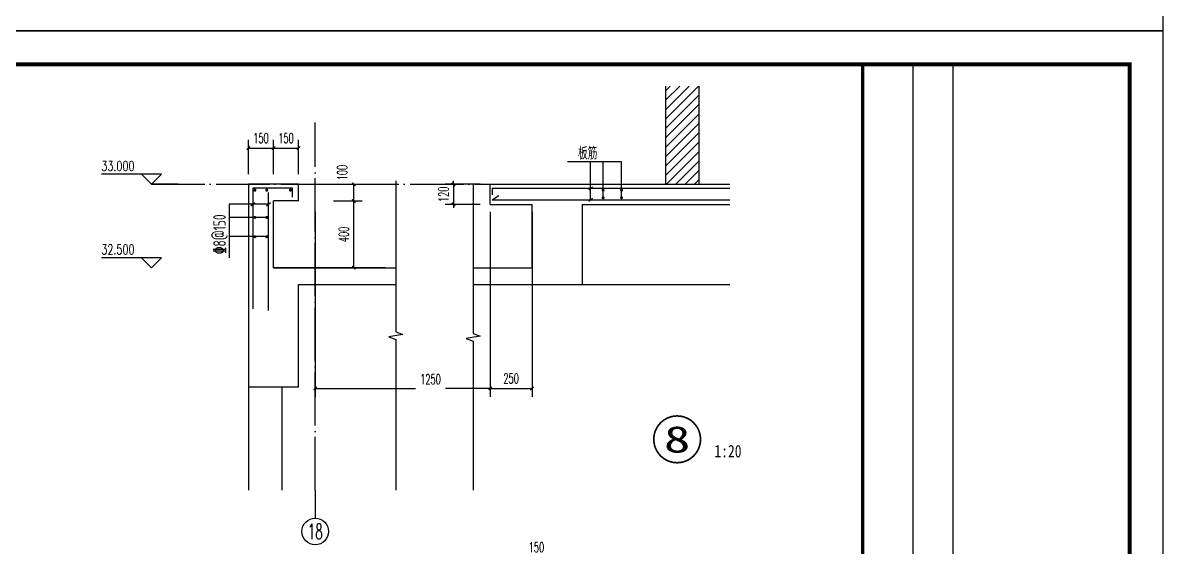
# Model space of a CAD drawing. Extents: x 0 to 125661, y -104936 to 8656.
# Drawn here: x 33721 to 40551, y -14972 to -11832 of the extents above; entities that cross this region are included whole.
import ezdxf
from ezdxf.enums import TextEntityAlignment as Align

# ---------------------------------------------------------------- set-up
doc = ezdxf.new("R2010")
doc.units = 0
doc.header["$LTSCALE"] = 800
doc.header["$MEASUREMENT"] = 0
doc.linetypes.add('DOTE', pattern=[2.42, 2, -0.2, 0.02, -0.2])
doc.layers.get('0').update_dxf_attribs({"linetype": 'CONTINUOUS'})
doc.layers.get('Defpoints').update_dxf_attribs({"color": 1, "linetype": 'CONTINUOUS'})
for name, color, linetype in [('3-ban', 84, 'CONTINUOUS'), ('A-立面看线', 117, 'CONTINUOUS'), ('AXIS', 3, 'CONTINUOUS'), ('AXIS_TEXT', 7, 'CONTINUOUS'), ('DIM_ELEV', 3, 'CONTINUOUS'), ('DIM_IDEN', 3, 'CONTINUOUS'), ('DIM_SYMB', 3, 'CONTINUOUS'), ('DOTE', 28, 'CONTINUOUS'), ('PUB_DIM', 3, 'CONTINUOUS'), ('PUB_HATCH', 8, 'CONTINUOUS'), ('PUB_TEXT', 7, 'CONTINUOUS'), ('R', 1, 'CONTINUOUS'), ('WALL', 50, 'CONTINUOUS'), ('图框', 107, 'CONTINUOUS'), ('面层', 123, 'CONTINUOUS')]:
    doc.layers.add(name, color=color, linetype=linetype)
doc.styles.add('_TCH_AXIS', font='COMPLEX', dxfattribs={"bigfont": 'GBCBIG'})
doc.styles.add('_TCH_DIM', font='SIMPLEX', dxfattribs={"bigfont": 'GBCBIG'})
doc.styles.add('COMPLEX', font='COMPLEX')
doc.styles.add('DIM_FONT', font='SIMPLEX.shx', dxfattribs={"width": 0.6})
doc.styles.add('ht', font='SIMHEI.TTF')
doc.styles.add('TSSD_Rein', font='tssdeng.shx', dxfattribs={"width": 0.7, "bigfont": 'hztxt.shx'})
doc.styles.add('房间名称', font='SIMHEI.TTF', dxfattribs={"width": 0.8})
doc.dimstyles.new('DIMN20', dxfattribs={"dimscale": 0.2, "dimtxt": 300, "dimasz": 100, "dimexe": 250, "dimexo": 300, "dimgap": 150, "dimtad": 1, "dimdec": 0, "dimzin": 0, "dimdsep": 46, "dimtxsty": 'DIM_FONT', "dimblk": 'ARCHTICK', "dimcen": 0.09, "dimclrt": 7, "dimazin": 2, "dimtfac": 1, "dimtdec": 0, "dimtix": 1, "dimtmove": 2, "dimatfit": 3, "dimfxl": 0, "dimtolj": 1, "dimtzin": 0, "dimarcsym": 0})

# ---------------------------------------------------------------- blocks, each defined once
blk = doc.blocks.new('TJAD_TK_A1')
for p, q in [((1266.38, 940.45), (1266.38, 767.45)), ((1278.38, 940.45), (1278.38, 767.45))]:
    blk.add_line(p, q)
at = {"const_width": 1}
blk.add_lwpolyline([(1251.38, 940.45), (1251.38, 366.45)], dxfattribs=at)
at = {"layer": '图框'}
for p, q in [((1341.38, 950.45), (500.38, 950.45)), ((1341.38, 356.45), (1341.38, 950.45)), ((500.38, 356.45), (1341.38, 356.45))]:
    blk.add_line(p, q, dxfattribs=at)
at = {"layer": '图框', "const_width": 1.2}
blk.add_lwpolyline([(1331.38, 940.45), (525.38, 940.45), (525.38, 366.45), (1331.38, 366.45)], close=True, dxfattribs=at)
blk = doc.blocks.new('_ArchTick')
at = {"color": 0, "linetype": 'ByBlock', "const_width": 0.4}
blk.add_lwpolyline([(-0.5, -0.5), (0.5, 0.5)], dxfattribs=at)
blk = doc.blocks.new('*D278')
at = {"layer": 'Defpoints', "color": 0}
for p in [(35522.5, -12798.7), (35703.3, -12798.7), (35522.5, -12898.7)]:
    blk.add_point(p, dxfattribs=at)
at = {"layer": 'PUB_DIM', "color": 0, "lineweight": -2}
for p, q in [((35582.5, -12798.7), (35753.3, -12798.7)), ((35703.3, -12898.7), (35703.3, -12798.7)), ((35582.5, -12898.7), (35753.3, -12898.7))]:
    blk.add_line(p, q, dxfattribs=at)
at = {"layer": 'PUB_DIM', "color": 0, "lineweight": -2, "xscale": 20, "yscale": 20, "zscale": 20}
for p, rotation in [((35703.3, -12798.7), 90), ((35703.3, -12898.7), 270)]:
    blk.add_blockref('_ArchTick', p, dxfattribs=dict(at, rotation=rotation))
at = {"layer": 'PUB_DIM', "color": 7, "insert": (35634.3, -12728.7), "char_height": 60, "attachment_point": 5, "rotation": 90, "style": 'DIM_FONT'}
blk.add_mtext('\\A1;100', dxfattribs=at)
blk = doc.blocks.new('*D279')
at = {"layer": 'Defpoints', "color": 0}
for p in [(35522.5, -12898.7), (35703.3, -12898.7), (35522.5, -13298.7)]:
    blk.add_point(p, dxfattribs=at)
at = {"layer": 'PUB_DIM', "color": 0, "lineweight": -2}
for p, q in [((35582.5, -12898.7), (35753.3, -12898.7)), ((35703.3, -13298.7), (35703.3, -12898.7)), ((35582.5, -13298.7), (35753.3, -13298.7))]:
    blk.add_line(p, q, dxfattribs=at)
at = {"layer": 'PUB_DIM', "color": 0, "lineweight": -2, "xscale": 20, "yscale": 20, "zscale": 20}
for p, rotation in [((35703.3, -12898.7), 90), ((35703.3, -13298.7), 270)]:
    blk.add_blockref('_ArchTick', p, dxfattribs=dict(at, rotation=rotation))
at = {"layer": 'PUB_DIM', "color": 7, "insert": (35643.3, -13098.7), "char_height": 60, "attachment_point": 5, "rotation": 90, "style": 'DIM_FONT'}
blk.add_mtext('\\A1;400', dxfattribs=at)
blk = doc.blocks.new('*D280')
at = {"layer": 'Defpoints', "color": 0}
for p in [(35222.5, -12582.1), (35072.5, -12798.7), (35222.5, -12798.7)]:
    blk.add_point(p, dxfattribs=at)
at = {"layer": 'PUB_DIM', "color": 0, "lineweight": -2}
for p, q in [((35072.5, -12738.7), (35072.5, -12532.1)), ((35222.5, -12738.7), (35222.5, -12532.1)), ((35072.5, -12582.1), (35222.5, -12582.1))]:
    blk.add_line(p, q, dxfattribs=at)
at = {"layer": 'PUB_DIM', "color": 0, "lineweight": -2, "xscale": 20, "yscale": 20, "zscale": 20, "rotation": 180}
blk.add_blockref('_ArchTick', (35072.5, -12582.1), dxfattribs=at)
at = {"layer": 'PUB_DIM', "color": 0, "lineweight": -2, "xscale": 20, "yscale": 20, "zscale": 20}
blk.add_blockref('_ArchTick', (35222.5, -12582.1), dxfattribs=at)
at = {"layer": 'PUB_DIM', "color": 7, "insert": (35147.5, -12522.1), "char_height": 60, "attachment_point": 5, "style": 'DIM_FONT'}
blk.add_mtext('\\A1;150', dxfattribs=at)
blk = doc.blocks.new('*D312')
at = {"layer": 'Defpoints', "color": 0}
for p in [(36520.7, -12902.7), (36770.7, -12902.7), (36770.7, -14021.1)]:
    blk.add_point(p, dxfattribs=at)
at = {"layer": 'PUB_DIM', "color": 0, "lineweight": -2}
for p, q in [((36520.7, -12962.7), (36520.7, -14071.1)), ((36770.7, -12962.7), (36770.7, -14071.1)), ((36520.7, -14021.1), (36770.7, -14021.1))]:
    blk.add_line(p, q, dxfattribs=at)
at = {"layer": 'PUB_DIM', "color": 0, "lineweight": -2, "xscale": 20, "yscale": 20, "zscale": 20, "rotation": 180}
blk.add_blockref('_ArchTick', (36520.7, -14021.1), dxfattribs=at)
at = {"layer": 'PUB_DIM', "color": 0, "lineweight": -2, "xscale": 20, "yscale": 20, "zscale": 20}
blk.add_blockref('_ArchTick', (36770.7, -14021.1), dxfattribs=at)
at = {"layer": 'PUB_DIM', "color": 7, "insert": (36645.7, -13961.1), "char_height": 60, "attachment_point": 5, "style": 'DIM_FONT'}
blk.add_mtext('\\A1;250', dxfattribs=at)
blk = doc.blocks.new('*D313')
at = {"layer": 'Defpoints', "color": 0}
for p in [(35472.5, -12902.7), (36520.7, -12902.7), (36520.7, -14021.1)]:
    blk.add_point(p, dxfattribs=at)
at = {"layer": 'PUB_DIM', "color": 0, "lineweight": -2}
for p, q in [((35472.5, -12962.7), (35472.5, -14071.1)), ((36520.7, -12962.7), (36520.7, -14071.1)), ((35472.5, -14021.1), (36072.9, -14021.1)), ((36520.7, -14021.1), (36252.9, -14021.1))]:
    blk.add_line(p, q, dxfattribs=at)
at = {"layer": 'PUB_DIM', "color": 0, "lineweight": -2, "xscale": 20, "yscale": 20, "zscale": 20, "rotation": 180}
blk.add_blockref('_ArchTick', (35472.5, -14021.1), dxfattribs=at)
at = {"layer": 'PUB_DIM', "color": 0, "lineweight": -2, "xscale": 20, "yscale": 20, "zscale": 20}
blk.add_blockref('_ArchTick', (36520.7, -14021.1), dxfattribs=at)
at = {"layer": 'PUB_DIM', "color": 7, "insert": (36162.9, -13966.1), "char_height": 60, "attachment_point": 5, "style": 'DIM_FONT'}
blk.add_mtext('\\A1;1250', dxfattribs=at)
blk = doc.blocks.new('*D315')
at = {"layer": 'Defpoints', "color": 0}
for p in [(36897.3, -15085.7), (36747.3, -15345.6), (36897.3, -15345.6)]:
    blk.add_point(p, dxfattribs=at)
at = {"layer": 'PUB_DIM', "color": 0, "lineweight": -2}
for p, q in [((36747.3, -15285.6), (36747.3, -15035.7)), ((36747.3, -15085.7), (36897.3, -15085.7)), ((36897.3, -15285.6), (36897.3, -15035.7))]:
    blk.add_line(p, q, dxfattribs=at)
at = {"layer": 'PUB_DIM', "color": 0, "lineweight": -2, "xscale": 20, "yscale": 20, "zscale": 20, "rotation": 180}
blk.add_blockref('_ArchTick', (36747.3, -15085.7), dxfattribs=at)
at = {"layer": 'PUB_DIM', "color": 0, "lineweight": -2, "xscale": 20, "yscale": 20, "zscale": 20}
blk.add_blockref('_ArchTick', (36897.3, -15085.7), dxfattribs=at)
at = {"layer": 'PUB_DIM', "color": 7, "insert": (36797.3, -14972.2), "char_height": 60, "attachment_point": 5, "style": 'DIM_FONT'}
blk.add_mtext('\\A1;150', dxfattribs=at)
blk = doc.blocks.new('_AXISO')
blk.add_circle((0, 0), 0.5)
at = {"layer": 'AXIS_TEXT', "style": 'COMPLEX', "width": 1.041667}
blk.add_attdef('A', text='', height=0.56, dxfattribs=at).set_placement((-0.25, -0.28), (0.25, -0.28), align=Align.FIT)
blk = doc.blocks.new('*D336')
at = {"layer": 'Defpoints', "color": 0}
for p in [(35372.5, -12582.1), (35222.5, -12798.7), (35372.5, -12798.7)]:
    blk.add_point(p, dxfattribs=at)
at = {"layer": 'PUB_DIM', "color": 0, "lineweight": -2}
for p, q in [((35222.5, -12738.7), (35222.5, -12532.1)), ((35372.5, -12738.7), (35372.5, -12532.1)), ((35222.5, -12582.1), (35372.5, -12582.1))]:
    blk.add_line(p, q, dxfattribs=at)
at = {"layer": 'PUB_DIM', "color": 0, "lineweight": -2, "xscale": 20, "yscale": 20, "zscale": 20, "rotation": 180}
blk.add_blockref('_ArchTick', (35222.5, -12582.1), dxfattribs=at)
at = {"layer": 'PUB_DIM', "color": 0, "lineweight": -2, "xscale": 20, "yscale": 20, "zscale": 20}
blk.add_blockref('_ArchTick', (35372.5, -12582.1), dxfattribs=at)
at = {"layer": 'PUB_DIM', "color": 7, "insert": (35297.5, -12522.1), "char_height": 60, "attachment_point": 5, "style": 'DIM_FONT'}
blk.add_mtext('\\A1;150', dxfattribs=at)
blk = doc.blocks.new('*D337')
at = {"layer": '3-ban', "color": 0, "lineweight": -2}
for p, q in [((36460.7, -12798.7), (36250.8, -12798.7)), ((36300.8, -12798.7), (36300.8, -12778.7)), ((36300.8, -12798.7), (36300.8, -12918.7)), ((36460.7, -12918.7), (36250.8, -12918.7)), ((36300.8, -12918.7), (36300.8, -12938.7))]:
    blk.add_line(p, q, dxfattribs=at)
at = {"layer": 'Defpoints', "color": 0}
for p in [(36520.7, -12798.7), (36300.8, -12918.7), (36520.7, -12918.7)]:
    blk.add_point(p, dxfattribs=at)
at = {"layer": '3-ban', "color": 0, "lineweight": -2, "xscale": 20, "yscale": 20, "zscale": 20}
for p, rotation in [((36300.8, -12798.7), 270), ((36300.8, -12918.7), 90)]:
    blk.add_blockref('_ArchTick', p, dxfattribs=dict(at, rotation=rotation))
at = {"layer": '3-ban', "color": 7, "insert": (36240.8, -12858.7), "char_height": 60, "attachment_point": 5, "rotation": 90, "style": 'DIM_FONT'}
blk.add_mtext('\\A1;120', dxfattribs=at)

msp = doc.modelspace()

# ---------------------------------------------------------------- hatches: boundary and pattern name
at = {"layer": 'PUB_HATCH'}
h = msp.add_hatch(dxfattribs=at)
h.set_pattern_fill('普通砖', color=256, scale=30, style=0)
h.set_pattern_definition([(45, (30939.7, -1942), (-28.21356, 28.21356), [])])
h.paths.add_polyline_path([(37770.7, -12210.8), (37570.7, -12210.8), (37570.7, -12798.7), (37770.7, -12798.7)])

# ---------------------------------------------------------------- linework, layer by layer
at = {"layer": '3-ban'}
for p, q in [((37307.1, -12663.7), (36982.9, -12663.7)), ((37121.9, -12891), (37121.9, -12663.7)), ((37196.9, -12883.8), (37196.9, -12663.7)), ((37307.1, -12883.8), (37307.1, -12663.7)), ((34956.4, -12917.6), (34956.4, -13238.7)), ((35192.6, -12917.6), (34956.4, -12917.6)), ((35182.2, -12996.9), (34956.4, -12996.9)), ((35182.2, -13111.2), (34956.4, -13111.2))]:
    msp.add_line(p, q, dxfattribs=at)
at = {"layer": 'A-立面看线'}
msp.add_line((34652.5, -12798.7), (34492, -12798.7), dxfattribs=at)
at = {"layer": 'AXIS'}
msp.add_line((35472.5, -14630.8), (35472.5, -14797.9), dxfattribs=at)
at = {"layer": 'DIM_ELEV'}
for p, q in [((34552, -12738.7), (34192, -12738.7)), ((34492, -12798.7), (34432, -12738.7)), ((34492, -12798.7), (34552, -12738.7)), ((34552, -13238.7), (34192, -13238.7)), ((34492, -13298.7), (34432, -13238.7)), ((34492, -13298.7), (34552, -13238.7))]:
    msp.add_line(p, q, dxfattribs=at)
at = {"layer": 'DIM_IDEN', "color": 0, "const_width": 10}
msp.add_lwpolyline([(37779.9, -14326.1, 1), (37499.9, -14326.1, 1)], format="xyb", close=True, dxfattribs=at)
at = {"layer": 'DIM_SYMB'}
for points in [[(35954.7, -12778.7), (35954.7, -13682.3), (35996.7, -13697.5), (35912.7, -13712.4), (35954.7, -13727.3), (35954.7, -14630.8)], [(36419, -12798.7), (36419, -13692.3), (36461, -13707.5), (36377, -13722.4), (36419, -13737.3), (36419, -14630.8)]]:
    msp.add_lwpolyline(points, dxfattribs=at)
at = {"layer": 'DOTE', "linetype": 'DOTE', "ltscale": 0.2}
for p, q in [((35472.5, -14630.8), (35472.5, -12427.6)), ((34492, -12798.7), (37438.4, -12798.7))]:
    msp.add_line(p, q, dxfattribs=at)
at = {"layer": 'R'}
for p, q in [((35098.4, -12821.6), (35098.4, -13545.1)), ((35336.7, -12821.6), (35098.4, -12821.6)), ((35336.7, -12876.5), (35336.7, -12821.6)), ((36531.5, -12822.6), (37955, -12822.6)), ((36531.5, -12822.6), (36531.5, -12862.3)), ((37110.4, -12832.2), (37133.4, -12813.1)), ((35192.6, -13553.7), (35192.6, -12847.5)), ((36532.2, -12891), (36571.7, -12865.1)), ((36532.2, -12891), (37955, -12891)), ((37110.4, -12900.6), (37133.4, -12881.5)), ((35086.8, -12927.1), (35109.9, -12908)), ((35181.1, -12927.1), (35204.2, -12908))]:
    msp.add_line(p, q, dxfattribs=at)
at = {"layer": 'R', "const_width": 9}
for points in [[(35115.9, -12833.9, -1), (35106.9, -12833.9, -1)], [(35186.7, -12833.9, -1), (35177.7, -12833.9, -1)], [(35328.3, -12833.9, -1), (35319.3, -12833.9, -1)], [(37200.8, -12834, -1), (37191.8, -12834, -1)], [(37311.6, -12834, -1), (37302.6, -12834, -1)], [(37200.8, -12879.3, -1), (37191.8, -12879.3, -1)], [(37311.6, -12879.3, -1), (37302.6, -12879.3, -1)], [(35115.9, -12996.9, -1), (35106.9, -12996.9, -1)], [(35186.7, -12996.9, -1), (35177.7, -12996.9, -1)], [(35115.9, -13112.6, -1), (35106.9, -13112.6, -1)], [(35186.7, -13112.6, -1), (35177.7, -13112.6, -1)]]:
    msp.add_lwpolyline(points, format="xyb", close=True, dxfattribs=at)
at = {"layer": 'WALL'}
for p, q in [((37570.7, -12210.8), (37570.7, -12798.7)), ((37770.7, -12210.8), (37770.7, -12798.7)), ((35372.5, -12798.7), (35072.5, -12798.7)), ((35072.5, -12798.7), (35072.5, -14630.8)), ((35372.5, -12898.7), (35372.5, -12798.7)), ((36520.7, -12918.7), (36520.7, -12798.7)), ((36520.7, -12798.7), (37955, -12798.7)), ((35192.6, -13298.7), (35192.6, -12902.7)), ((35372.5, -12898.7), (35222.5, -12898.7)), ((35222.5, -13298.7), (35222.5, -12898.7)), ((35372.5, -12898.7), (35222.5, -12898.7)), ((35222.5, -13298.7), (35222.5, -12902.7)), ((36520.7, -12918.7), (36770.7, -12918.7)), ((36620.7, -12918.7), (36770.7, -12918.7)), ((36770.7, -13298.7), (36770.7, -12918.7)), ((36770.7, -13298.7), (36770.7, -12918.7)), ((37070.7, -12918.7), (37070.7, -13398.7)), ((37070.7, -12918.7), (37955, -12918.7)), ((35222.5, -13298.7), (35954.7, -13298.7)), ((35890.5, -13298.7), (35222.5, -13298.7)), ((35890.5, -13298.7), (35222.5, -13298.7)), ((36419, -13298.7), (36770.7, -13298.7)), ((36419, -13298.7), (36770.7, -13298.7)), ((35372.5, -13398.7), (35954.7, -13398.7)), ((35372.5, -14013.9), (35372.5, -13398.7)), ((36419, -13398.7), (37070.7, -13398.7)), ((35372.5, -14013.9), (35072.5, -14013.9)), ((35272.5, -14013.9), (35272.5, -14630.8))]:
    msp.add_line(p, q, dxfattribs=at)
at = {"layer": '面层'}
msp.add_line((37070.7, -13398.7), (37955, -13398.7), dxfattribs=at)

# ---------------------------------------------------------------- block references
at = {"layer": 'AXIS'}
ref = msp.add_blockref('_AXISO', (35472.5, -14877.9), dxfattribs=dict(at, xscale=160, yscale=160, zscale=160))
ref.add_attrib('A', '18', dxfattribs={"layer": 'AXIS_TEXT', "height": 90.51, "style": '_TCH_AXIS', "width": 0.724138}).set_placement((35427.2, -14923.1), (35517.7, -14923.1), align=Align.FIT)
at = {"layer": '图框', "xscale": 20, "yscale": 20, "zscale": 20}
for p in [(13723.2, -19009), (13723.2, -30889)]:
    msp.add_blockref('TJAD_TK_A1', p, dxfattribs=at)

# ---------------------------------------------------------------- texts
at = {"layer": '3-ban', "style": 'TSSD_Rein', "width": 0.7}
msp.add_text('板筋', height=75, dxfattribs=at).set_placement((37104.3, -12609), align=Align.MIDDLE)
msp.add_text('%%1328@150', height=75, rotation=90, dxfattribs=at).set_placement((34898.7, -13097.7), align=Align.MIDDLE)
at = {"layer": 'AXIS_TEXT', "color": 0, "style": 'ht', "width": 1.382813}
msp.add_text('8', height=158.4, dxfattribs=at).set_placement((37560.7, -14405.3), (37719.1, -14405.3), align=Align.FIT)
at = {"layer": 'PUB_TEXT'}
for s, height, style, width, p in [('33.000', 59.5, '_TCH_DIM', 0.705882, (34192, -12718.7)), ('32.500', 59.5, '_TCH_DIM', 0.705882, (34192, -13218.7)), ('1:20', 74.68, '房间名称', 0.8, (37863, -14434.1))]:
    msp.add_text(s, height=height, dxfattribs=dict(at, style=style, width=width)).set_placement(p)

# ---------------------------------------------------------------- dimensions: what is measured, and where the dimension line sits
at = {"layer": '3-ban'}
dim = msp.add_linear_dim(base=(36300.8, -12918.7), p1=(36520.7, -12798.7), p2=(36520.7, -12918.7), angle=90, dimstyle='DIMN20', dxfattribs=at)
dim.commit()
dim.dimension.update_dxf_attribs({"geometry": '*D337', "text_midpoint": (36240.8, -12858.7)})
at = {"layer": 'PUB_DIM'}
for p1, p2, distance, picture, middle in [((35072.5, -12798.7), (35222.5, -12798.7), 216.6, '*D280', (35147.5, -12522.1)), ((35222.5, -12798.7), (35372.5, -12798.7), 216.6, '*D336', (35297.5, -12522.1)), ((35522.5, -13298.7), (35522.5, -12898.7), -180.8, '*D279', (35643.3, -13098.7)), ((36520.7, -12902.7), (36770.7, -12902.7), -1118.4, '*D312', (36645.7, -13961.1))]:
    dim = msp.add_aligned_dim(p1=p1, p2=p2, distance=distance, dimstyle='DIMN20', dxfattribs=at)
    dim.commit()
    dim.dimension.update_dxf_attribs({"geometry": picture, "text_midpoint": middle})
for base, p1, p2, angle, picture, middle in [((35703.3, -12798.7), (35522.5, -12898.7), (35522.5, -12798.7), 90, '*D278', (35634.3, -12728.7)), ((36897.3, -15085.7), (36747.3, -15345.6), (36897.3, -15345.6), 0, '*D315', (36797.3, -14972.2))]:
    dim = msp.add_linear_dim(base=base, p1=p1, p2=p2, angle=angle, dimstyle='DIMN20', dxfattribs=at)
    dim.commit()
    dim.dimension.update_dxf_attribs({"geometry": picture, "text_midpoint": middle, "dimtype": 161})
dim = msp.add_linear_dim(base=(36520.7, -14021.1), p1=(35472.5, -12902.7), p2=(36520.7, -12902.7), angle=0, text='1250', dimstyle='DIMN20', dxfattribs=at)
dim.commit()
dim.dimension.update_dxf_attribs({"geometry": '*D313', "text_midpoint": (36162.9, -13966.1), "dimtype": 161})

doc.saveas('drawing.dxf')
